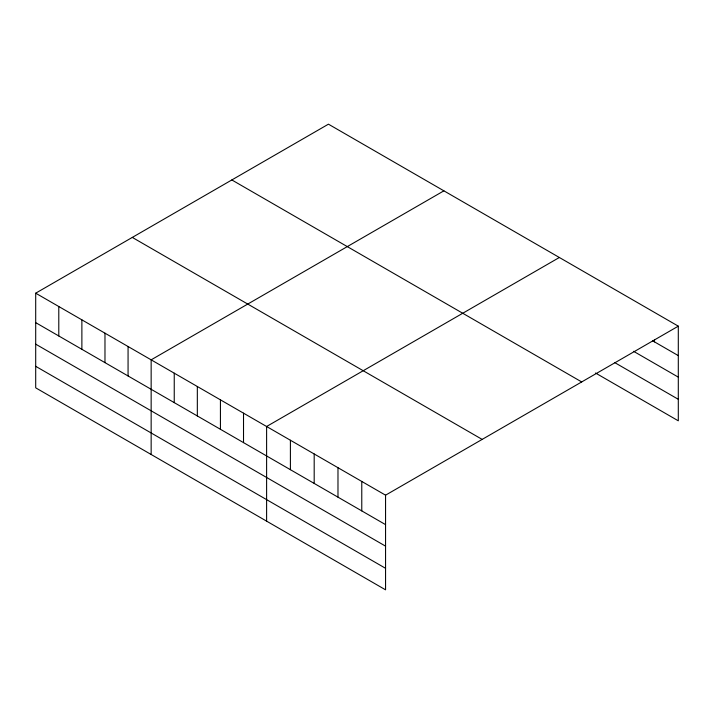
<?xml version="1.0" encoding="UTF-8"?>
<svg xmlns="http://www.w3.org/2000/svg" width="714" height="714" viewBox="0 0 714 714"><rect width="100%" height="100%" fill="white"/><g stroke="black" fill="none" stroke-linecap="round" stroke-linejoin="round"><path stroke-width="1.07" d="M385.56 546.148L385.56 495.177L35.7 293.186L35.7 387.836L385.56 589.826L385.56 546.148L35.7 344.157M595.512 373.011L678.3 420.814L678.3 326.164L328.44 124.174L35.7 293.186M443.894 190.834L151.154 359.838L151.154 454.488M559.348 257.486L266.608 426.499L266.608 521.149M385.56 495.177L678.3 326.164M652.605 340.783L678.3 355.617M633.577 351.306L678.3 377.135M614.54 362.489L678.3 399.296M231.836 179.946L581.696 381.936M132.304 237.414L482.164 439.405M35.7 322.639L385.56 524.629M35.7 366.318L385.56 568.308M654.506 339.703L654.506 341.881M361.775 481.441L361.775 510.894M337.981 467.706L337.981 497.158M314.187 453.97L314.187 483.423M290.402 440.235L290.402 469.687M243.519 413.165L243.519 442.618M220.43 399.84L220.43 429.292M197.332 386.506L197.332 415.959M174.243 373.172L174.243 402.625M128.065 346.513L128.065 375.966M104.976 333.179L104.976 362.632M81.878 319.845L81.878 349.298M58.789 306.52L58.789 335.973"/></g></svg>
